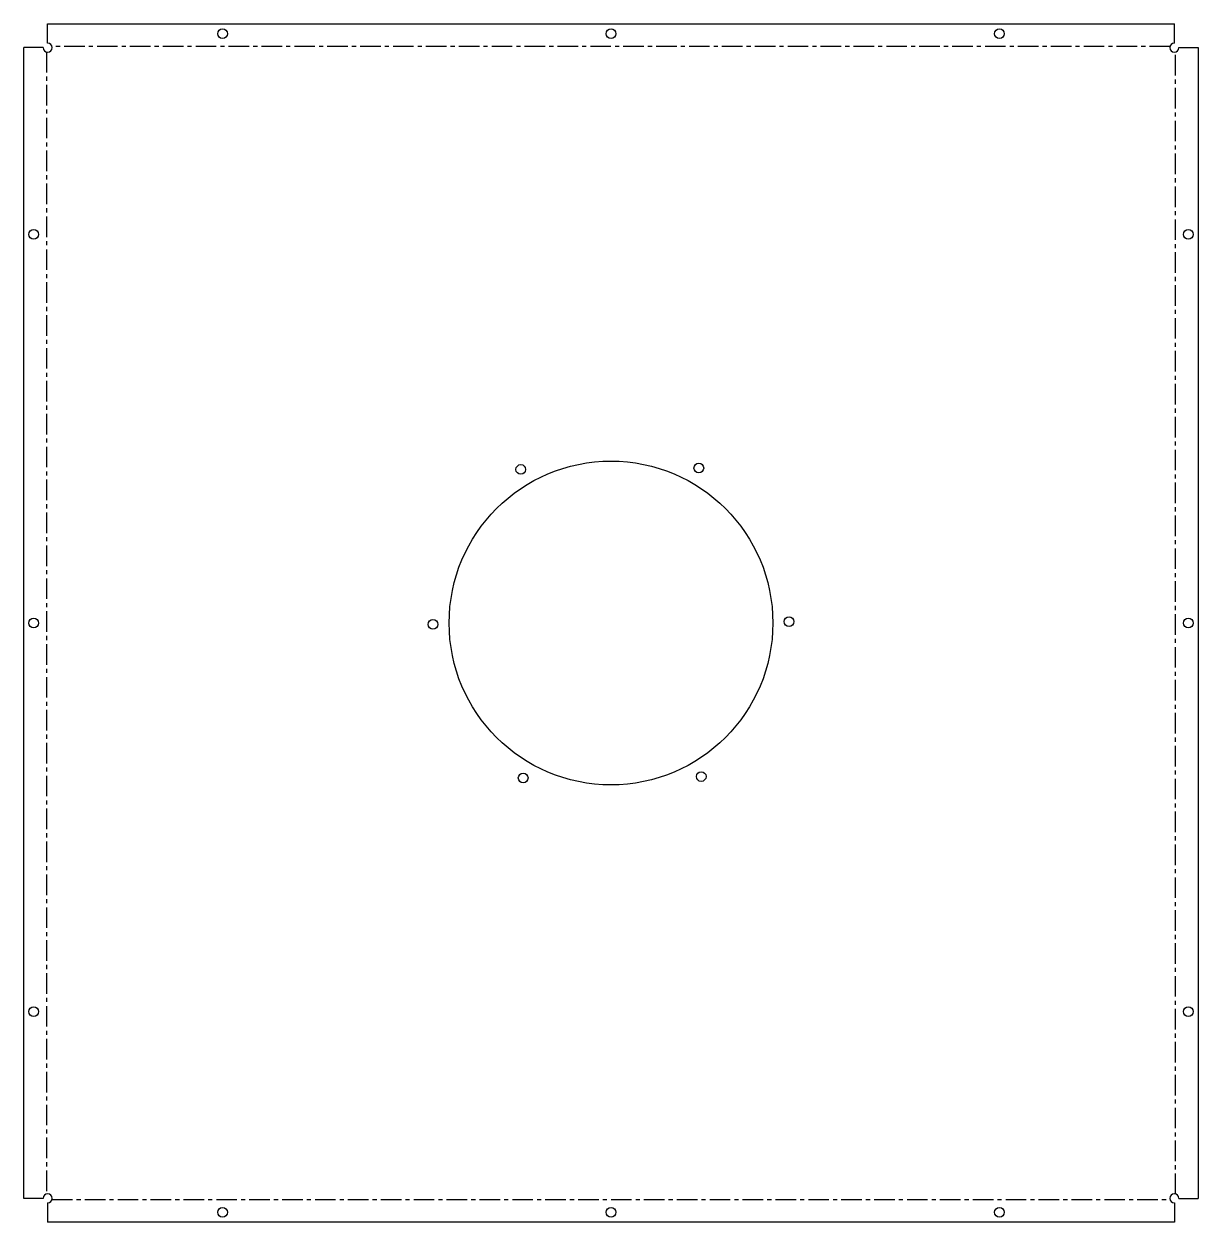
# Model space of a CAD drawing. Header units: millimetres. Extents: x -363 to 363, y -370 to 370.
import ezdxf

# ---------------------------------------------------------------- set-up
doc = ezdxf.new("R2010")
doc.units = ezdxf.units.MM
doc.linetypes.add('CENTERX2', pattern=[20.32, 12.7, -2.54, 2.54, -2.54])

msp = doc.modelspace()

# ---------------------------------------------------------------- linework, layer by layer
at = {"color": 7, "linetype": 'Continuous', "lineweight": 25}
for p, q in [((-348.09, 358.18), (-348.09, 369.98)), ((-348.09, 369.98), (348.09, 369.98)), ((348.09, 358.18), (348.09, 369.98)), ((-362.68, -355.39), (-362.68, 355.39)), ((-350.88, 355.39), (-362.68, 355.39)), ((350.88, 355.39), (362.68, 355.39)), ((362.68, 355.39), (362.68, -355.39)), ((-350.88, -355.39), (-362.68, -355.39)), ((-348.09, -358.18), (-348.09, -369.98)), ((348.09, -358.18), (348.09, -369.98)), ((350.88, -355.39), (362.68, -355.39)), ((348.09, -369.98), (-348.09, -369.98))]:
    msp.add_line(p, q, dxfattribs=at)
at = {"color": 7, "linetype": 'CENTERX2'}
for p, q in [((345.4, 356.14), (-345.4, 356.14)), ((-348.84, 352.7), (-348.84, -352.7)), ((348.84, -352.7), (348.84, 352.7)), ((-345.4, -356.14), (345.4, -356.14))]:
    msp.add_line(p, q, dxfattribs=at)
at = {"color": 7, "linetype": 'Continuous', "lineweight": 25}
for centre, radius in [((-240, 363.98), 3), ((0, 363.98), 3), ((240, 363.98), 3), ((-356.68, 240), 3), ((356.68, 240), 3), ((0, 0), 100), ((-55.74, 94.83), 3), ((54.26, 95.69), 3), ((-356.68, 0), 3), ((-110, -0.85), 3), ((110, 0.85), 3), ((356.68, 0), 3), ((-54.26, -95.69), 3), ((55.74, -94.83), 3), ((-356.68, -240), 3), ((356.68, -240), 3), ((-240, -363.98), 3), ((0, -363.98), 3), ((240, -363.98), 3)]:
    msp.add_circle(centre, radius, dxfattribs=at)
for centre, start, end in [((-348.09, 355.39), 180, 90), ((348.09, 355.39), 90, 0), ((-348.09, -355.39), 270, 180), ((348.09, -355.39), 0, 270)]:
    msp.add_arc(centre, 2.79, start, end, dxfattribs=at)

doc.saveas('drawing.dxf')
